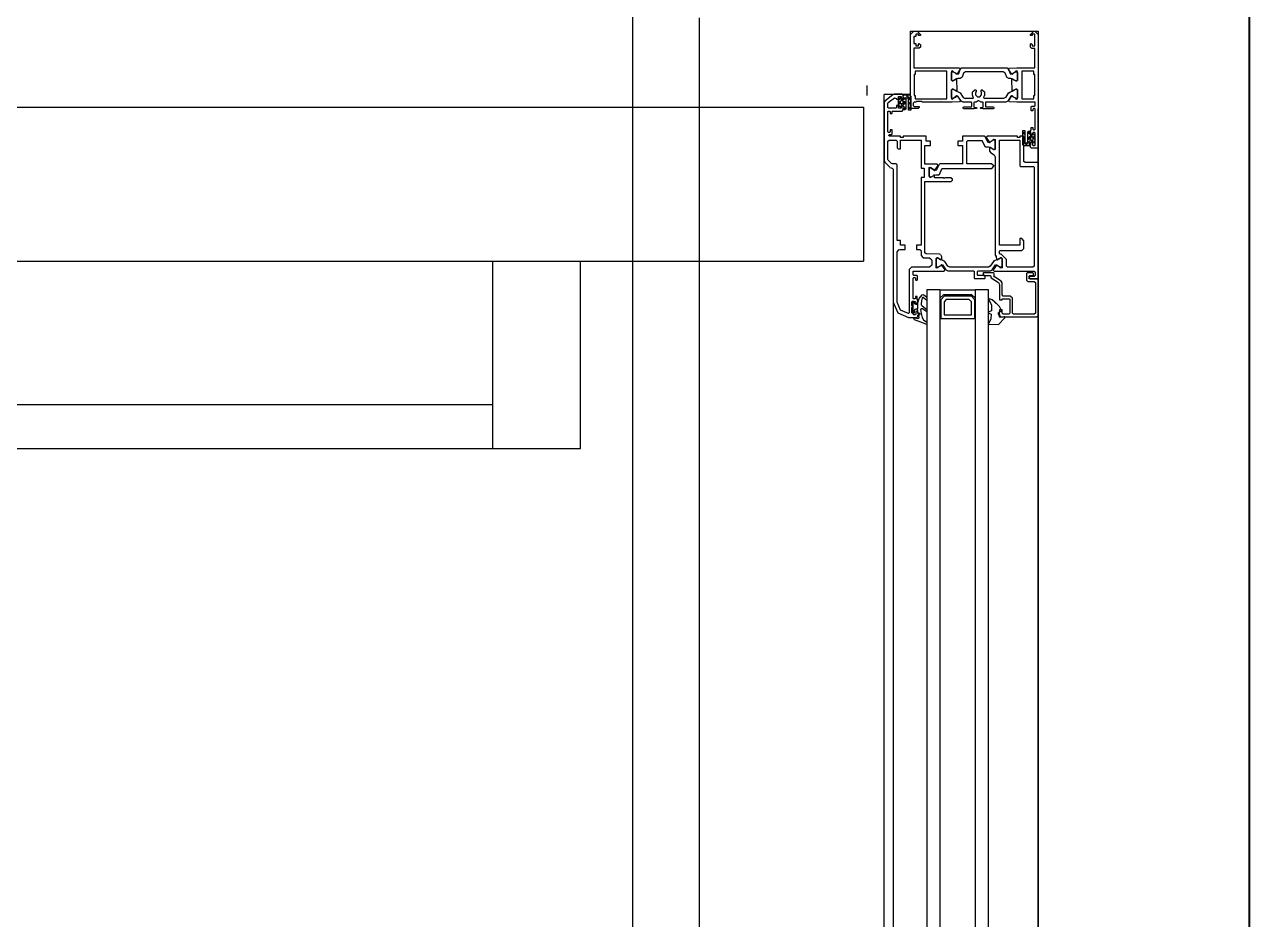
# Model space of a CAD drawing. Header units: metres. Extents: x 2.5 to 42.6, y 0.9 to 31.9.
# Drawn here: x 34.0881 to 34.3073, y 10.4338 to 10.5939 of the extents above; entities that cross this region are included whole.
import ezdxf

# ---------------------------------------------------------------- set-up
doc = ezdxf.new("R2010")
doc.units = ezdxf.units.M
doc.layers.add('PARETI_STRUTTURE', color=7, linetype='Continuous')

msp = doc.modelspace()

# ---------------------------------------------------------------- linework, layer by layer
at = {"layer": 'PARETI_STRUTTURE'}
for points in [[(34.19695, 9.01809), (34.19695, 9.76624), (34.19695, 9.96509), (34.19695, 10.59506), (34.19695, 11.07149), (34.19695, 11.54398), (34.19695, 13.57839)], [(34.30724, 9.96508), (34.30724, 10.59506), (34.30724, 10.79194)], [(34.30728, 10.79203), (34.30728, 9.81744)], [(34.20881, 10.59507), (34.20881, 9.96508), (34.30724, 9.96508)], [(34.2466, 10.5814), (34.2466, 10.5927)], [(34.2466, 10.5927), (34.26944, 10.5927)], [(34.24798, 10.57883), (34.24661, 10.57883), (34.24661, 10.59212), (34.24719, 10.5927), (34.24779, 10.5927)], [(34.24803, 10.59189), (34.24803, 10.59214), (34.2476, 10.59214), (34.2476, 10.59172), (34.2472, 10.59172), (34.2472, 10.59046), (34.2476, 10.59046), (34.2476, 10.59004), (34.24803, 10.59004), (34.24803, 10.59029)], [(34.24779, 10.5927), (34.24838, 10.5921)], [(34.24838, 10.59211), (34.24838, 10.59189)], [(34.26807, 10.59211), (34.26867, 10.59271)], [(34.26807, 10.59189), (34.26807, 10.59211)], [(34.26944, 10.59211), (34.26944, 10.57173), (34.2683, 10.57173)], [(34.26842, 10.59029), (34.26842, 10.59004), (34.26885, 10.59004), (34.26885, 10.59213), (34.26842, 10.59213), (34.26842, 10.59189)], [(34.26866, 10.5927), (34.26886, 10.5927)], [(34.26885, 10.5927), (34.26945, 10.5921)], [(34.26944, 10.5927), (34.26944, 9.96745)], [(34.24838, 10.59189), (34.24803, 10.59189)], [(34.24803, 10.59029), (34.2482, 10.59046)], [(34.24838, 10.58983), (34.24818, 10.58963)], [(34.2482, 10.59046), (34.24837, 10.5903)], [(34.24838, 10.5903), (34.24838, 10.58983)], [(34.26842, 10.59189), (34.26807, 10.59189)], [(34.26807, 10.59029), (34.26824, 10.59046)], [(34.26807, 10.58983), (34.26807, 10.5903)], [(34.26827, 10.58963), (34.26807, 10.58982)], [(34.26824, 10.59046), (34.26842, 10.5903)], [(34.24818, 10.58963), (34.24719, 10.58963), (34.24719, 10.58612), (34.25382, 10.58612)], [(34.26587, 10.58611), (34.26886, 10.58611), (34.26886, 10.58962), (34.26827, 10.58962)], [(34.25382, 10.58611), (34.25406, 10.58611)], [(34.25411, 10.58557), (34.25394, 10.58551)], [(34.25394, 10.58551), (34.25394, 10.58391), (34.25394, 10.58529)], [(34.25394, 10.58528), (34.25409, 10.58544)], [(34.25406, 10.58611), (34.25538, 10.58615)], [(34.2541, 10.58544), (34.25426, 10.5855), (34.25411, 10.58558)], [(34.25422, 10.58544), (34.25426, 10.58543)], [(34.25426, 10.58543), (34.25489, 10.58507)], [(34.25432, 10.58539), (34.25427, 10.58549)], [(34.25489, 10.585), (34.25482, 10.58502), (34.25485, 10.58511), (34.25433, 10.58538)], [(34.25552, 10.58591), (34.25498, 10.58503)], [(34.25525, 10.58509), (34.25558, 10.58602)], [(34.25537, 10.58615), (34.25553, 10.58591)], [(34.25559, 10.58602), (34.25577, 10.58614)], [(34.25577, 10.58615), (34.26392, 10.58615)], [(34.25649, 10.58544), (34.25611, 10.58517)], [(34.2632, 10.58544), (34.25649, 10.58544)], [(34.26357, 10.58518), (34.2632, 10.58544)], [(34.26392, 10.58615), (34.2641, 10.58602)], [(34.26411, 10.58602), (34.26444, 10.58509)], [(34.26416, 10.58586), (34.2643, 10.58611)], [(34.26473, 10.585), (34.26416, 10.58586)], [(34.2643, 10.5861), (34.26563, 10.58611)], [(34.26481, 10.58507), (34.26536, 10.58538), (34.26486, 10.58508), (34.26489, 10.58499), (34.26482, 10.58496)], [(34.26543, 10.58548), (34.26537, 10.58538)], [(34.26558, 10.58557), (34.26543, 10.58548), (34.2656, 10.58544)], [(34.26543, 10.58543), (34.26547, 10.58544)], [(34.26575, 10.58551), (34.26559, 10.58556)], [(34.26559, 10.58544), (34.26575, 10.58529)], [(34.26563, 10.58611), (34.26587, 10.58611)], [(34.26575, 10.58528), (34.26575, 10.58388), (34.26575, 10.5855)], [(34.2541, 10.58379), (34.25394, 10.58394)], [(34.25394, 10.5839), (34.25405, 10.58378)], [(34.25488, 10.58416), (34.25426, 10.5838), (34.25409, 10.58378), (34.25423, 10.58378), (34.2547, 10.58405), (34.25479, 10.58405), (34.25479, 10.58418), (34.25487, 10.58418), (34.25492, 10.58199), (34.25479, 10.58193), (34.25479, 10.58207), (34.2547, 10.58207), (34.25423, 10.58232), (34.25406, 10.58232), (34.25422, 10.58232), (34.25488, 10.58196)], [(34.25426, 10.5838), (34.25422, 10.58378)], [(34.25486, 10.58418), (34.25492, 10.58412)], [(34.25488, 10.58507), (34.25513, 10.585)], [(34.25498, 10.58503), (34.25488, 10.585)], [(34.25512, 10.58422), (34.25488, 10.58415)], [(34.25549, 10.58422), (34.25512, 10.58422)], [(34.25514, 10.58501), (34.25525, 10.58509)], [(34.25586, 10.58448), (34.25549, 10.58421)], [(34.25612, 10.58518), (34.25587, 10.58448)], [(34.26383, 10.58448), (34.26358, 10.58517)], [(34.2642, 10.58422), (34.26382, 10.58448)], [(34.26457, 10.58422), (34.2642, 10.58422)], [(34.26444, 10.58509), (34.26456, 10.585)], [(34.26456, 10.58501), (34.26481, 10.58508)], [(34.26481, 10.58416), (34.26457, 10.58423)], [(34.26482, 10.58497), (34.26472, 10.58499)], [(34.26481, 10.58196), (34.26543, 10.58232), (34.26563, 10.58234), (34.26546, 10.58234), (34.26499, 10.58207), (34.26491, 10.58207), (34.26491, 10.58193), (34.26482, 10.58193), (34.26477, 10.58413), (34.26491, 10.58418), (34.26491, 10.58404), (34.26499, 10.58404), (34.26546, 10.58378), (34.26566, 10.58378), (34.26548, 10.58379), (34.26481, 10.58415)], [(34.26477, 10.58412), (34.26482, 10.58418)], [(34.26547, 10.58379), (34.26543, 10.5838)], [(34.26575, 10.58394), (34.2656, 10.58379)], [(34.26565, 10.58379), (34.26575, 10.58388)], [(34.23889, 10.58118), (34.23889, 10.58295)], [(34.24188, 10.5814), (34.24661, 10.5814)], [(34.24188, 9.97875), (34.24188, 10.58139)], [(34.24348, 10.58131), (34.24203, 10.58019)], [(34.24372, 10.5814), (34.24348, 10.58131)], [(34.2451, 10.5814), (34.24373, 10.5814)], [(34.24409, 10.58063), (34.24409, 10.58055), (34.24447, 10.58055), (34.24447, 10.58099), (34.24495, 10.58099), (34.24495, 10.58076)], [(34.2453, 10.5812), (34.2451, 10.58139)], [(34.2453, 10.58067), (34.2453, 10.58115), (34.24542, 10.58128), (34.24646, 10.58128)], [(34.2453, 10.58116), (34.24541, 10.58128)], [(34.2453, 10.58076), (34.2453, 10.58119)], [(34.2453, 10.58097), (34.24577, 10.5805)], [(34.24583, 10.58128), (34.24666, 10.58044)], [(34.24591, 10.58093), (34.24626, 10.58128)], [(34.24647, 10.58128), (34.24666, 10.58108)], [(34.24667, 10.58108), (34.24667, 10.57855)], [(34.25406, 10.58233), (34.25393, 10.58222)], [(34.25394, 10.58221), (34.25406, 10.58232)], [(34.25394, 10.58079), (34.25394, 10.58221), (34.25394, 10.58061)], [(34.25395, 10.58079), (34.25406, 10.58068), (34.25414, 10.58068), (34.25427, 10.58069), (34.25465, 10.58091), (34.25495, 10.58115), (34.25554, 10.5803)], [(34.25422, 10.58233), (34.25426, 10.58232)], [(34.25432, 10.58075), (34.25482, 10.58105), (34.25479, 10.58115), (34.25486, 10.58118)], [(34.25486, 10.58117), (34.25495, 10.58114)], [(34.25492, 10.582), (34.25487, 10.58194)], [(34.25488, 10.58196), (34.25517, 10.58186)], [(34.2551, 10.58107), (34.25498, 10.58109)], [(34.25568, 10.58018), (34.2551, 10.58107)], [(34.25517, 10.58186), (34.2555, 10.58168)], [(34.2555, 10.58168), (34.25604, 10.58085)], [(34.25774, 10.58181), (34.25813, 10.5822)], [(34.25774, 10.58126), (34.25774, 10.5818)], [(34.2578, 10.58105), (34.25774, 10.58126)], [(34.2579, 10.58078), (34.2578, 10.58106)], [(34.25813, 10.5822), (34.25827, 10.5822)], [(34.25835, 10.58187), (34.25824, 10.58169)], [(34.25824, 10.58169), (34.25829, 10.58167)], [(34.25828, 10.5813), (34.25824, 10.58128)], [(34.25824, 10.58128), (34.25859, 10.58094)], [(34.25827, 10.5822), (34.25836, 10.58212)], [(34.25828, 10.58167), (34.25828, 10.5813)], [(34.25835, 10.58212), (34.25835, 10.58187)], [(34.2586, 10.58093), (34.25861, 10.58097)], [(34.25861, 10.58097), (34.25899, 10.58097)], [(34.25899, 10.58097), (34.259, 10.58093)], [(34.259, 10.58093), (34.25935, 10.58128)], [(34.25935, 10.58169), (34.25924, 10.58187)], [(34.25925, 10.58212), (34.25933, 10.58221)], [(34.25925, 10.58187), (34.25925, 10.58212)], [(34.25935, 10.58128), (34.25931, 10.5813)], [(34.25932, 10.58167), (34.25936, 10.58169)], [(34.25932, 10.5813), (34.25932, 10.58167)], [(34.25933, 10.5822), (34.25946, 10.5822)], [(34.25947, 10.5822), (34.25986, 10.58181)], [(34.25976, 10.58099), (34.25971, 10.58075)], [(34.2598, 10.58105), (34.25976, 10.581)], [(34.25986, 10.58126), (34.25981, 10.58105)], [(34.25986, 10.58181), (34.25986, 10.58127)], [(34.26365, 10.58085), (34.26419, 10.58169)], [(34.26459, 10.58107), (34.26401, 10.58018)], [(34.26483, 10.58116), (34.2649, 10.58113), (34.26487, 10.58103), (34.26537, 10.58074), (34.26505, 10.58091), (34.26472, 10.5811), (34.26416, 10.58027)], [(34.26419, 10.58168), (34.26452, 10.58186)], [(34.26452, 10.58186), (34.26481, 10.58195)], [(34.26472, 10.5811), (34.2646, 10.58107)], [(34.26473, 10.58113), (34.26483, 10.58116)], [(34.26483, 10.58194), (34.26477, 10.58199)], [(34.26543, 10.58232), (34.26547, 10.58233)], [(34.26575, 10.58221), (34.26563, 10.58234)], [(34.26563, 10.58233), (34.26576, 10.58222)], [(34.26575, 10.58061), (34.26575, 10.58221), (34.26575, 10.58079)], [(33.93827, 10.57907), (34.23822, 10.57907)], [(34.23822, 10.57907), (34.23822, 10.55152)], [(34.24204, 10.58018), (34.24188, 10.57988)], [(34.24188, 10.57987), (34.24188, 10.56954)], [(34.24259, 10.57982), (34.24263, 10.57991)], [(34.24259, 10.57901), (34.24259, 10.57982)], [(34.24269, 10.57891), (34.24259, 10.57901)], [(34.24263, 10.5799), (34.24377, 10.58079)], [(34.24399, 10.57891), (34.2427, 10.57891)], [(34.24377, 10.58079), (34.24409, 10.58064)], [(34.24409, 10.57901), (34.24399, 10.57891)], [(34.24495, 10.57916), (34.24495, 10.57891), (34.24448, 10.57891), (34.24448, 10.57937), (34.24409, 10.57937), (34.24409, 10.57902)], [(34.24475, 10.57913), (34.2445, 10.57953), (34.24478, 10.57979), (34.24441, 10.5802)], [(34.24445, 10.58031), (34.2449, 10.58075), (34.2449, 10.58055), (34.24517, 10.58055)], [(34.24449, 10.58038), (34.24476, 10.58079)], [(34.24449, 10.57953), (34.24449, 10.58038)], [(34.24471, 10.58072), (34.24521, 10.58022), (34.2458, 10.58082)], [(34.24475, 10.58079), (34.24489, 10.58075)], [(34.24476, 10.57913), (34.2449, 10.57917), (34.2449, 10.57936), (34.24518, 10.57936), (34.24554, 10.57972), (34.24577, 10.57996)], [(34.2449, 10.58023), (34.24477, 10.58011)], [(34.24478, 10.58011), (34.24478, 10.5798)], [(34.24478, 10.5798), (34.2449, 10.57967)], [(34.24518, 10.58023), (34.2449, 10.58023)], [(34.24526, 10.57972), (34.24518, 10.57968), (34.24491, 10.57968), (34.24578, 10.57883)], [(34.24495, 10.58076), (34.24512, 10.58059)], [(34.24513, 10.57933), (34.24495, 10.57916)], [(34.24512, 10.58059), (34.24529, 10.58075)], [(34.2453, 10.57916), (34.24513, 10.57932)], [(34.2453, 10.58011), (34.24517, 10.58024)], [(34.2453, 10.57925), (34.24517, 10.57937)], [(34.24518, 10.58055), (34.2453, 10.58066)], [(34.24526, 10.57972), (34.24529, 10.57976)], [(34.24529, 10.57976), (34.2453, 10.5798)], [(34.2453, 10.5798), (34.2453, 10.57995), (34.2453, 10.58012), (34.24539, 10.58004)], [(34.2453, 10.57876), (34.2453, 10.57924)], [(34.2453, 10.5786), (34.2453, 10.57915)], [(34.24533, 10.57868), (34.24577, 10.57912)], [(34.24553, 10.58011), (34.24538, 10.57996)], [(34.24538, 10.57996), (34.24542, 10.57985)], [(34.24542, 10.57985), (34.24553, 10.57981)], [(34.24553, 10.5798), (34.24569, 10.57995)], [(34.24569, 10.57996), (34.24554, 10.58011)], [(34.24561, 10.57982), (34.24571, 10.57972), (34.24577, 10.57967)], [(34.24577, 10.57876), (34.24566, 10.57865)], [(34.24577, 10.58071), (34.24577, 10.57974), (34.24577, 10.57876)], [(34.24627, 10.58071), (34.24577, 10.58071)], [(34.24627, 10.58046), (34.24666, 10.58085)], [(34.24627, 10.57855), (34.24627, 10.58071)], [(34.24627, 10.57962), (34.24666, 10.58001)], [(34.24627, 10.58), (34.24666, 10.57961)], [(34.24627, 10.57879), (34.24666, 10.57918)], [(34.24627, 10.57916), (34.24666, 10.57877)], [(34.24729, 10.58001), (34.2471, 10.57982)], [(34.2471, 10.57982), (34.2471, 10.5794)], [(34.2471, 10.5794), (34.24729, 10.57921)], [(34.25382, 10.58001), (34.25221, 10.58001), (34.25211, 10.5801), (34.25202, 10.58001), (34.25039, 10.58001), (34.24878, 10.58001), (34.24867, 10.58012), (34.24768, 10.58012), (34.24759, 10.58001), (34.24729, 10.58001)], [(34.24729, 10.5792), (34.24818, 10.5792), (34.24818, 10.57902)], [(34.24818, 10.57902), (34.24798, 10.57883)], [(34.25406, 10.58001), (34.25382, 10.58001)], [(34.25394, 10.58061), (34.25411, 10.58055)], [(34.25541, 10.58005), (34.25406, 10.58001)], [(34.25411, 10.58055), (34.25426, 10.58065)], [(34.25426, 10.58069), (34.25422, 10.58067)], [(34.25426, 10.58064), (34.25432, 10.58074)], [(34.25554, 10.5803), (34.2554, 10.58005)], [(34.25601, 10.58001), (34.25568, 10.58019)], [(34.2575, 10.58001), (34.25602, 10.58001)], [(34.25604, 10.58085), (34.25638, 10.58067)], [(34.25605, 10.57906), (34.25614, 10.57915)], [(34.25605, 10.57889), (34.25605, 10.57907)], [(34.25613, 10.57881), (34.25605, 10.57889)], [(34.25613, 10.57914), (34.25751, 10.57914)], [(34.25795, 10.57881), (34.25613, 10.57881)], [(34.25637, 10.58068), (34.25782, 10.58068)], [(34.25758, 10.57993), (34.2575, 10.58001)], [(34.2575, 10.57914), (34.25759, 10.57923)], [(34.25758, 10.57922), (34.25758, 10.57993)], [(34.25782, 10.58068), (34.2579, 10.58076)], [(34.2579, 10.58076), (34.2579, 10.58078)], [(34.258, 10.57883), (34.25795, 10.57881)], [(34.25805, 10.58001), (34.25797, 10.57992)], [(34.25798, 10.57993), (34.25798, 10.57912)], [(34.25798, 10.57912), (34.25806, 10.57904)], [(34.25805, 10.57885), (34.258, 10.57883)], [(34.25875, 10.5802), (34.25837, 10.58001), (34.25805, 10.58001)], [(34.25805, 10.57905), (34.25839, 10.57905)], [(34.25839, 10.57885), (34.25805, 10.57885)], [(34.25837, 10.58001), (34.25833, 10.58)], [(34.25847, 10.57892), (34.25838, 10.57884)], [(34.25839, 10.57905), (34.25847, 10.57896)], [(34.25847, 10.57897), (34.25847, 10.57892)], [(34.25885, 10.5802), (34.25874, 10.5802)], [(34.25955, 10.58001), (34.25927, 10.58001), (34.25885, 10.5802)], [(34.25913, 10.57897), (34.25922, 10.57905)], [(34.25913, 10.57893), (34.25913, 10.57897)], [(34.25921, 10.57885), (34.25913, 10.57893)], [(34.25921, 10.57905), (34.25955, 10.57905)], [(34.25955, 10.57885), (34.25921, 10.57885)], [(34.25927, 10.58001), (34.25922, 10.58002)], [(34.25963, 10.57993), (34.25954, 10.58001)], [(34.2596, 10.57883), (34.25954, 10.57884)], [(34.25955, 10.57905), (34.25963, 10.57913)], [(34.25965, 10.57881), (34.25959, 10.57882)], [(34.25963, 10.57912), (34.25963, 10.57993)], [(34.26147, 10.57881), (34.25965, 10.57881)], [(34.2597, 10.58075), (34.25979, 10.58068)], [(34.25978, 10.58068), (34.26332, 10.58068)], [(34.2601, 10.58001), (34.26001, 10.57992)], [(34.26002, 10.57993), (34.26002, 10.57922)], [(34.26002, 10.57922), (34.2601, 10.57914)], [(34.26368, 10.58001), (34.2601, 10.58001)], [(34.2601, 10.57914), (34.26147, 10.57914)], [(34.26154, 10.57889), (34.26146, 10.5788)], [(34.26147, 10.57914), (34.26155, 10.57906)], [(34.26154, 10.57906), (34.26154, 10.57888)], [(34.26332, 10.58068), (34.26365, 10.58086)], [(34.26401, 10.58018), (34.26368, 10.58)], [(34.26429, 10.58003), (34.26415, 10.58028)], [(34.26563, 10.58001), (34.26429, 10.58003)], [(34.26537, 10.58074), (34.26543, 10.58064)], [(34.26547, 10.58068), (34.26543, 10.58069)], [(34.26563, 10.58068), (34.26543, 10.58063), (34.26558, 10.58055)], [(34.26558, 10.58055), (34.26575, 10.5806)], [(34.26575, 10.58079), (34.26563, 10.58068)], [(34.26587, 10.58001), (34.26563, 10.58001)], [(34.26893, 10.57936), (34.26893, 10.58001), (34.2674, 10.58001), (34.26587, 10.58001)], [(34.2682, 10.57916), (34.2683, 10.57925)], [(34.2682, 10.57844), (34.2682, 10.57916)], [(34.2683, 10.57926), (34.26882, 10.57926)], [(34.26863, 10.57886), (34.26854, 10.57877)], [(34.26854, 10.57876), (34.26854, 10.57845)], [(34.26883, 10.57886), (34.26864, 10.57886)], [(34.26883, 10.57926), (34.26893, 10.57935)], [(34.26893, 10.57876), (34.26883, 10.57886)], [(34.26893, 10.57514), (34.26893, 10.57877)], [(34.26944, 9.98132), (34.26944, 10.57882)], [(34.24259, 10.5783), (34.24269, 10.5784)], [(34.24259, 10.57468), (34.24259, 10.57831)], [(34.24269, 10.5784), (34.24289, 10.5784)], [(34.24289, 10.5784), (34.24299, 10.5783)], [(34.24299, 10.5783), (34.24299, 10.57798)], [(34.24299, 10.57798), (34.24332, 10.57798)], [(34.24332, 10.5783), (34.24342, 10.5784)], [(34.24332, 10.57798), (34.24332, 10.5783)], [(34.24342, 10.5784), (34.2451, 10.5784)], [(34.2451, 10.5784), (34.2453, 10.5786)], [(34.24541, 10.57864), (34.2453, 10.57875)], [(34.24565, 10.57864), (34.24542, 10.57864)], [(34.24667, 10.57855), (34.24628, 10.57855)], [(34.26854, 10.57844), (34.2682, 10.57844)], [(34.24269, 10.57458), (34.24259, 10.57468)], [(34.24289, 10.57458), (34.24269, 10.57458)], [(34.24299, 10.57468), (34.24289, 10.57458)], [(34.24299, 10.57501), (34.24299, 10.57469)], [(34.24332, 10.57501), (34.24299, 10.57501)], [(34.24332, 10.57429), (34.24332, 10.57501)], [(34.26671, 10.5749), (34.2671, 10.5749)], [(34.26671, 10.57236), (34.26671, 10.57489)], [(34.2671, 10.57428), (34.26671, 10.57467)], [(34.2671, 10.57465), (34.26671, 10.57426)], [(34.2671, 10.5749), (34.2671, 10.57273)], [(34.26811, 10.57372), (34.2682, 10.57376), (34.26846, 10.57376), (34.2676, 10.5746)], [(34.26761, 10.57468), (34.26772, 10.57481)], [(34.26805, 10.57476), (34.26761, 10.57432)], [(34.26761, 10.57273), (34.26761, 10.5737), (34.26761, 10.57468)], [(34.26772, 10.5748), (34.26796, 10.5748)], [(34.26796, 10.5748), (34.26807, 10.57467)], [(34.26808, 10.57468), (34.26808, 10.5742)], [(34.2681, 10.57485), (34.26821, 10.57503)], [(34.2681, 10.57435), (34.2681, 10.57485)], [(34.26821, 10.57502), (34.26821, 10.57547)], [(34.26821, 10.57547), (34.26853, 10.57547)], [(34.26855, 10.57457), (34.26846, 10.57447)], [(34.26846, 10.57447), (34.26846, 10.57435)], [(34.26852, 10.57547), (34.26852, 10.57514)], [(34.26852, 10.57514), (34.26862, 10.57505)], [(34.26883, 10.57457), (34.26855, 10.57457)], [(34.26862, 10.57504), (34.26883, 10.57504)], [(34.26883, 10.57504), (34.26893, 10.57514)], [(34.26893, 10.57447), (34.26883, 10.57457)], [(34.26893, 10.57231), (34.26893, 10.57447)], [(34.24259, 10.57301), (34.24279, 10.5732)], [(34.24259, 10.56975), (34.24259, 10.57301)], [(34.24274, 10.57409), (34.24284, 10.57419)], [(34.24274, 10.57401), (34.24274, 10.5741)], [(34.24284, 10.57391), (34.24274, 10.57401)], [(34.24279, 10.5732), (34.24404, 10.5732)], [(34.24983, 10.56891), (34.24921, 10.56891), (34.24921, 10.57222), (34.25019, 10.57222), (34.25019, 10.57301), (34.2494, 10.57301), (34.2494, 10.57391), (34.24531, 10.57391), (34.24531, 10.57368), (34.24483, 10.57368), (34.24483, 10.57391), (34.24283, 10.57391)], [(34.24284, 10.57419), (34.24323, 10.57419)], [(34.24322, 10.57419), (34.24332, 10.57429)], [(34.24404, 10.5732), (34.24423, 10.57301)], [(34.24424, 10.57301), (34.24424, 10.57183)], [(34.24443, 10.57163), (34.24483, 10.57163), (34.24483, 10.5732), (34.2485, 10.5732), (34.2485, 10.5682), (34.24904, 10.5682), (34.24904, 10.5665), (34.2485, 10.5665), (34.2485, 10.55442), (34.24771, 10.55442), (34.24771, 10.55363), (34.24829, 10.55363)], [(34.25988, 10.57393), (34.2559, 10.57393), (34.2559, 10.57301), (34.25511, 10.57301), (34.25511, 10.57222), (34.2559, 10.57222), (34.2559, 10.56892), (34.2559, 10.56893), (34.25184, 10.56893)], [(34.25669, 10.57295), (34.25688, 10.57314)], [(34.26117, 10.56893), (34.25669, 10.56893), (34.25669, 10.57294)], [(34.25688, 10.57315), (34.25937, 10.57315)], [(34.25937, 10.57315), (34.25948, 10.57308)], [(34.25947, 10.57307), (34.25992, 10.57207)], [(34.25999, 10.57386), (34.25987, 10.57393)], [(34.26043, 10.57286), (34.25999, 10.57386)], [(34.26017, 10.57366), (34.26074, 10.5728)], [(34.26031, 10.5739), (34.26018, 10.57365)], [(34.26165, 10.5739), (34.26031, 10.5739)], [(34.26054, 10.57279), (34.26043, 10.57286)], [(34.26059, 10.57279), (34.26054, 10.57279)], [(34.26082, 10.57285), (34.26059, 10.57278)], [(34.26074, 10.57279), (34.26084, 10.57277)], [(34.26083, 10.57276), (34.2609, 10.57279), (34.26087, 10.57289), (34.26139, 10.57318), (34.26106, 10.57298), (34.26082, 10.57286)], [(34.26138, 10.57317), (34.26144, 10.57327)], [(34.26161, 10.57322), (34.26144, 10.57328), (34.26159, 10.57336)], [(34.26149, 10.57322), (34.26144, 10.57321)], [(34.26159, 10.57336), (34.26176, 10.57331)], [(34.26176, 10.57307), (34.26161, 10.57322)], [(34.26188, 10.5739), (34.26165, 10.5739)], [(34.26176, 10.5733), (34.26176, 10.57162)], [(34.26176, 10.57173), (34.26176, 10.57306)], [(34.26683, 10.5739), (34.26621, 10.5739), (34.26621, 10.57367), (34.26574, 10.57367), (34.26574, 10.5739), (34.26278, 10.5739), (34.26188, 10.5739)], [(34.26653, 10.55559), (34.26621, 10.55559), (34.26621, 10.55441), (34.26256, 10.55441), (34.26256, 10.57319), (34.26621, 10.57319), (34.26621, 10.57089), (34.26621, 10.56857)], [(34.2671, 10.57344), (34.26671, 10.57383)], [(34.2671, 10.57381), (34.26671, 10.57343)], [(34.26755, 10.57216), (34.26671, 10.573)], [(34.2671, 10.57298), (34.26671, 10.57259)], [(34.26691, 10.57216), (34.26671, 10.57236)], [(34.26692, 10.5738), (34.26683, 10.5739)], [(34.26808, 10.57277), (34.26808, 10.57229), (34.26795, 10.57216), (34.26691, 10.57216)], [(34.26692, 10.56937), (34.26692, 10.57158), (34.26692, 10.5738)], [(34.2671, 10.57273), (34.2676, 10.57273)], [(34.26747, 10.57251), (34.26712, 10.57216)], [(34.26866, 10.57272), (34.26816, 10.57322), (34.26758, 10.57262)], [(34.26862, 10.57431), (34.26848, 10.57427), (34.26848, 10.57408), (34.2682, 10.57408), (34.26784, 10.57371), (34.2676, 10.57348)], [(34.26776, 10.57362), (34.26766, 10.57371), (34.26761, 10.57377)], [(34.26808, 10.57247), (34.26761, 10.57294)], [(34.26768, 10.57348), (34.26784, 10.57333)], [(34.26784, 10.57364), (34.26769, 10.57349)], [(34.26795, 10.57359), (34.26784, 10.57364)], [(34.26784, 10.57332), (34.268, 10.57348)], [(34.2679, 10.57252), (34.2681, 10.57252), (34.2681, 10.57275)], [(34.2679, 10.57213), (34.2679, 10.57252)], [(34.268, 10.57348), (34.26796, 10.57359)], [(34.26808, 10.57228), (34.26797, 10.57216)], [(34.26808, 10.57364), (34.26808, 10.57349), (34.26808, 10.57332), (34.26798, 10.5734)], [(34.26809, 10.57369), (34.26807, 10.57364)], [(34.2682, 10.57289), (34.26807, 10.57277)], [(34.26808, 10.57419), (34.2682, 10.57407)], [(34.26808, 10.57332), (34.2682, 10.5732)], [(34.26811, 10.57372), (34.26809, 10.57368)], [(34.2681, 10.57275), (34.26828, 10.57291)], [(34.26827, 10.57418), (34.26811, 10.57434)], [(34.2682, 10.57321), (34.26847, 10.57321)], [(34.26892, 10.57313), (34.26848, 10.57268), (34.26848, 10.57289), (34.2682, 10.57289)], [(34.26828, 10.57418), (34.26827, 10.57418)], [(34.26828, 10.57292), (34.26846, 10.57275)], [(34.26846, 10.57435), (34.26829, 10.57418)], [(34.26846, 10.57275), (34.26846, 10.57231)], [(34.26846, 10.57231), (34.26855, 10.57221)], [(34.2686, 10.57364), (34.26847, 10.57376)], [(34.26848, 10.57321), (34.26861, 10.57333)], [(34.26862, 10.57265), (34.26848, 10.57269)], [(34.26855, 10.57221), (34.26883, 10.57221)], [(34.26862, 10.57431), (34.26887, 10.57391), (34.26859, 10.57365), (34.26897, 10.57324)], [(34.2686, 10.57332), (34.2686, 10.57364)], [(34.26888, 10.57306), (34.26862, 10.57266)], [(34.26883, 10.57221), (34.26893, 10.57231)], [(34.26888, 10.57391), (34.26888, 10.57306)], [(34.24424, 10.57183), (34.24443, 10.57163)], [(34.25992, 10.57207), (34.26003, 10.572)], [(34.26003, 10.572), (34.26058, 10.572)], [(34.26059, 10.572), (34.26082, 10.57193)], [(34.26086, 10.57189), (34.26078, 10.5718)], [(34.26078, 10.57181), (34.26078, 10.57125)], [(34.26078, 10.57125), (34.26097, 10.57091)], [(34.26082, 10.57194), (34.26106, 10.5718), (34.26143, 10.57159), (34.26161, 10.57156)], [(34.2609, 10.57188), (34.26086, 10.57189)], [(34.26165, 10.57149), (34.26156, 10.57149), (34.2609, 10.57188)], [(34.26097, 10.57091), (34.26109, 10.57084), (34.26158, 10.57054)], [(34.26144, 10.57159), (34.26149, 10.57157)], [(34.26156, 10.57149), (34.2615, 10.57151)], [(34.26158, 10.57054), (34.26177, 10.57021)], [(34.26161, 10.57157), (34.26176, 10.57172)], [(34.26176, 10.57161), (34.26165, 10.57149)], [(34.26176, 10.5702), (34.26176, 10.5539), (34.26176, 10.55261)], [(34.2681, 10.57193), (34.2681, 10.57213), (34.26791, 10.57213)], [(34.2683, 10.57174), (34.2681, 10.57193)], [(34.24188, 10.56953), (34.242, 10.56926)], [(34.242, 10.56926), (34.24293, 10.56833)], [(34.24265, 10.56961), (34.24259, 10.56975)], [(34.24325, 10.56901), (34.24265, 10.56961)], [(34.24294, 10.56832), (34.24321, 10.56821)], [(34.24321, 10.5682), (34.24332, 10.5682)], [(34.24339, 10.56895), (34.24325, 10.56901)], [(34.24333, 10.5682), (34.24352, 10.56801)], [(34.24404, 10.56895), (34.24339, 10.56895)], [(34.24353, 10.56801), (34.24353, 10.55612), (34.24353, 10.54423)], [(34.24424, 10.56875), (34.24404, 10.56895)], [(34.24463, 10.55364), (34.24566, 10.55364), (34.24566, 10.55443), (34.24484, 10.55443), (34.24484, 10.55521), (34.24424, 10.55521), (34.24424, 10.56875)], [(34.25007, 10.56891), (34.24983, 10.56891)], [(34.24995, 10.56831), (34.25012, 10.56837)], [(34.24995, 10.56806), (34.24995, 10.56673), (34.24995, 10.56831)], [(34.25011, 10.56822), (34.24996, 10.56807)], [(34.2514, 10.56891), (34.25007, 10.56891)], [(34.25033, 10.56818), (34.25089, 10.56785), (34.25028, 10.56821), (34.25011, 10.56823)], [(34.25012, 10.56837), (34.25027, 10.56829)], [(34.25028, 10.56821), (34.25023, 10.56822)], [(34.25027, 10.56829), (34.25033, 10.56819)], [(34.25085, 10.56789), (34.25082, 10.5678), (34.25089, 10.56777)], [(34.25088, 10.56777), (34.25098, 10.5678)], [(34.25113, 10.56779), (34.2509, 10.56786)], [(34.25098, 10.5678), (34.25155, 10.56866)], [(34.25129, 10.56786), (34.25118, 10.56779)], [(34.25173, 10.56886), (34.25129, 10.56786)], [(34.25155, 10.56867), (34.25141, 10.56892)], [(34.25184, 10.56893), (34.25173, 10.56886)], [(34.2518, 10.56707), (34.25224, 10.56807)], [(34.25224, 10.56807), (34.25236, 10.56814)], [(34.25235, 10.56814), (34.25669, 10.56814), (34.26117, 10.56814)], [(34.26117, 10.56814), (34.26156, 10.56853)], [(34.26157, 10.56854), (34.26118, 10.56892)], [(34.26621, 10.56857), (34.26631, 10.56847)], [(34.26631, 10.56847), (34.26863, 10.56847)], [(34.26712, 10.56918), (34.26693, 10.56937)], [(34.26934, 10.56918), (34.26712, 10.56918)], [(34.26863, 10.56847), (34.26873, 10.56837)], [(34.26873, 10.56837), (34.26873, 10.55065)], [(34.26944, 10.56908), (34.26934, 10.56918)], [(34.26944, 10.5485), (34.26944, 10.56908)], [(34.2492, 10.55304), (34.2492, 10.56579), (34.25391, 10.56579)], [(34.24995, 10.56672), (34.2501, 10.56657)], [(34.25007, 10.56657), (34.24995, 10.56669)], [(34.25391, 10.56643), (34.25274, 10.56643), (34.25264, 10.56633), (34.25255, 10.56643), (34.25094, 10.56643), (34.25094, 10.5669), (34.2508, 10.56697), (34.2508, 10.56683), (34.25071, 10.56683), (34.25024, 10.56656), (34.25008, 10.56656), (34.25023, 10.56656), (34.25089, 10.56694)], [(34.25022, 10.56657), (34.25028, 10.56658)], [(34.25094, 10.5669), (34.25088, 10.56696)], [(34.2509, 10.56694), (34.25113, 10.56701)], [(34.25113, 10.567), (34.25169, 10.567)], [(34.25118, 10.56779), (34.25114, 10.56779)], [(34.25169, 10.567), (34.2518, 10.56707)], [(34.25411, 10.56623), (34.25391, 10.56642)], [(34.25391, 10.5658), (34.2541, 10.56599)], [(34.25411, 10.56599), (34.25411, 10.56623)], [(34.26692, 10.5552), (34.26654, 10.55559)], [(34.26692, 10.55382), (34.26692, 10.5552)], [(34.24424, 10.55324), (34.24462, 10.55363)], [(34.24424, 10.54423), (34.24424, 10.54873), (34.24424, 10.55325)], [(34.2483, 10.55364), (34.24849, 10.55344)], [(34.2485, 10.55344), (34.2485, 10.55252)], [(34.2485, 10.55253), (34.24888, 10.55214)], [(34.2494, 10.55285), (34.24921, 10.55304)], [(34.252, 10.55273), (34.25183, 10.55282), (34.2494, 10.55284)], [(34.25199, 10.55272), (34.25219, 10.55239), (34.25215, 10.55178), (34.25191, 10.5519), (34.25152, 10.55213), (34.25147, 10.55214), (34.25133, 10.55214), (34.25141, 10.55214), (34.25206, 10.55177)], [(34.25183, 10.55283), (34.25178, 10.55284)], [(34.26176, 10.55261), (34.26186, 10.55251)], [(34.26186, 10.55251), (34.26193, 10.55251)], [(34.26193, 10.55251), (34.26203, 10.55241)], [(34.26255, 10.55333), (34.26265, 10.55343)], [(34.26255, 10.55292), (34.26255, 10.55332)], [(34.26265, 10.55282), (34.26255, 10.55292)], [(34.26265, 10.55343), (34.26653, 10.55343)], [(34.26282, 10.55282), (34.26265, 10.55282)], [(34.2638, 10.55184), (34.26282, 10.55282)], [(34.26653, 10.55343), (34.26692, 10.55382)], [(33.9304, 10.51804), (34.18754, 10.51804), (34.18754, 10.55151)], [(34.23822, 10.55151), (33.93828, 10.55151)], [(34.1718, 10.55151), (34.1718, 10.51804)], [(34.2468, 10.55045), (34.24641, 10.55006)], [(34.25002, 10.55045), (34.2468, 10.55045)], [(34.24889, 10.55214), (34.25003, 10.55214)], [(34.25002, 10.55214), (34.25041, 10.55175)], [(34.25042, 10.55084), (34.25003, 10.55045)], [(34.25042, 10.55174), (34.25042, 10.55084)], [(34.25132, 10.55215), (34.2512, 10.55203)], [(34.2512, 10.55203), (34.25133, 10.55214)], [(34.2512, 10.55034), (34.2512, 10.55203), (34.2512, 10.55065), (34.2512, 10.5506)], [(34.2512, 10.55061), (34.25133, 10.5505)], [(34.25137, 10.55028), (34.25121, 10.55033)], [(34.25132, 10.55049), (34.25136, 10.55049), (34.25149, 10.55049), (34.25192, 10.55073), (34.25224, 10.55091)], [(34.25153, 10.55036), (34.25137, 10.55028)], [(34.25141, 10.55215), (34.25146, 10.55213)], [(34.25153, 10.55213), (34.25148, 10.55215)], [(34.25148, 10.55049), (34.25153, 10.55051)], [(34.25159, 10.55047), (34.25153, 10.55037)], [(34.25214, 10.55088), (34.25207, 10.55085), (34.25209, 10.55075), (34.25158, 10.55046)], [(34.25207, 10.55176), (34.25211, 10.55175)], [(34.25211, 10.55175), (34.25219, 10.55183)], [(34.25223, 10.55085), (34.25213, 10.55087)], [(34.25244, 10.55167), (34.25214, 10.55177)], [(34.2528, 10.54998), (34.25223, 10.55084)], [(34.25224, 10.55091), (34.25236, 10.55088)], [(34.25237, 10.55088), (34.25296, 10.54998)], [(34.25276, 10.5515), (34.25243, 10.55168)], [(34.25332, 10.55065), (34.25276, 10.5515)], [(34.25365, 10.55047), (34.25331, 10.55065)], [(34.26057, 10.55047), (34.25364, 10.55047)], [(34.2609, 10.55065), (34.26057, 10.55047)], [(34.26146, 10.5515), (34.2609, 10.55065)], [(34.26126, 10.54998), (34.26186, 10.55089)], [(34.26199, 10.55085), (34.26142, 10.54998)], [(34.26178, 10.55167), (34.26145, 10.55149)], [(34.26207, 10.55178), (34.26178, 10.55168)], [(34.26185, 10.55088), (34.26198, 10.55091)], [(34.26198, 10.55091), (34.2623, 10.55073), (34.26269, 10.5505), (34.26286, 10.5505), (34.2629, 10.5505)], [(34.26208, 10.55088), (34.26199, 10.55085)], [(34.26215, 10.55176), (34.26275, 10.55212), (34.2629, 10.55214), (34.26276, 10.55214), (34.26273, 10.55214), (34.2623, 10.55192), (34.26207, 10.55178), (34.26203, 10.55242)], [(34.26203, 10.55183), (34.26211, 10.55175)], [(34.26263, 10.55047), (34.26212, 10.55076), (34.26215, 10.55085), (34.26208, 10.55088)], [(34.26211, 10.55175), (34.26215, 10.55176)], [(34.26269, 10.55036), (34.26264, 10.55046)], [(34.26274, 10.55215), (34.26269, 10.55213)], [(34.26269, 10.5505), (34.26274, 10.55049)], [(34.26285, 10.55028), (34.26269, 10.55036)], [(34.26275, 10.55213), (34.26281, 10.55214)], [(34.26302, 10.55034), (34.26285, 10.55028)], [(34.26302, 10.55203), (34.26289, 10.55214)], [(34.2629, 10.55215), (34.26301, 10.55203)], [(34.2629, 10.55049), (34.26302, 10.5506)], [(34.26302, 10.55061), (34.26302, 10.55065), (34.26302, 10.55203), (34.26302, 10.55035)], [(34.2638, 10.55064), (34.2638, 10.55184)], [(34.264, 10.55045), (34.26381, 10.55064)], [(34.26854, 10.55045), (34.26399, 10.55045)], [(34.26873, 10.55064), (34.26854, 10.55045)], [(34.24641, 10.55005), (34.24641, 10.54227)], [(34.24712, 10.54909), (34.24712, 10.54974), (34.25109, 10.54974)], [(34.24721, 10.54899), (34.24712, 10.54909)], [(34.24712, 10.5485), (34.24721, 10.54859)], [(34.24712, 10.54487), (34.24712, 10.5485)], [(34.24721, 10.5486), (34.24741, 10.5486)], [(34.24775, 10.54899), (34.24722, 10.54899)], [(34.24741, 10.5486), (34.24751, 10.5485)], [(34.24751, 10.5485), (34.24751, 10.54818)], [(34.24751, 10.54817), (34.24784, 10.54817)], [(34.24785, 10.54889), (34.24775, 10.54899)], [(34.24785, 10.54817), (34.24785, 10.5489)], [(34.25109, 10.54974), (34.25132, 10.54974)], [(34.25132, 10.54974), (34.25265, 10.54974)], [(34.25266, 10.54974), (34.25279, 10.54999)], [(34.25296, 10.54998), (34.25329, 10.5498)], [(34.25329, 10.5498), (34.25461, 10.5498), (34.25711, 10.5498), (34.25794, 10.5498)], [(34.25329, 10.5498), (34.25329, 10.5498)], [(34.25794, 10.5498), (34.25803, 10.54972)], [(34.25802, 10.54973), (34.25802, 10.54855)], [(34.25802, 10.54854), (34.2581, 10.54846)], [(34.2581, 10.54846), (34.25991, 10.54846)], [(34.25861, 10.54969), (34.25874, 10.5498)], [(34.25861, 10.54904), (34.25861, 10.54969)], [(34.25869, 10.54896), (34.25861, 10.54904)], [(34.25991, 10.54896), (34.25869, 10.54896)], [(34.25873, 10.5498), (34.26094, 10.5498)], [(34.25972, 10.54947), (34.25959, 10.54934)], [(34.2596, 10.54935), (34.2596, 10.54911)], [(34.2596, 10.54911), (34.25972, 10.54899)], [(34.26145, 10.54947), (34.25971, 10.54947)], [(34.25972, 10.54899), (34.26086, 10.54899)], [(34.25999, 10.54888), (34.25991, 10.54896)], [(34.25991, 10.54846), (34.26, 10.54855)], [(34.25999, 10.54854), (34.25999, 10.54888)], [(34.26086, 10.54899), (34.26097, 10.54887)], [(34.26093, 10.5498), (34.26127, 10.54999)], [(34.26098, 10.54888), (34.26098, 10.54871)], [(34.26098, 10.54871), (34.26107, 10.54854)], [(34.26107, 10.54854), (34.26235, 10.54772)], [(34.26142, 10.54998), (34.26156, 10.54973)], [(34.26157, 10.54935), (34.26144, 10.54947)], [(34.26166, 10.54872), (34.26156, 10.54889)], [(34.26157, 10.54974), (34.2629, 10.54974)], [(34.26157, 10.54889), (34.26157, 10.54935)], [(34.26282, 10.54798), (34.26166, 10.54872)], [(34.2629, 10.54974), (34.26313, 10.54974)], [(34.26313, 10.54974), (34.26875, 10.54974)], [(34.26751, 10.54946), (34.26739, 10.54935)], [(34.2674, 10.54935), (34.2674, 10.54813)], [(34.2674, 10.54813), (34.26759, 10.54793)], [(34.26854, 10.54946), (34.26751, 10.54946)], [(34.26875, 10.54878), (34.26786, 10.54878), (34.26786, 10.5486)], [(34.26787, 10.54887), (34.26799, 10.549)], [(34.26925, 10.5484), (34.26787, 10.5484), (34.26787, 10.54887)], [(34.26787, 10.5486), (34.26806, 10.5484)], [(34.26799, 10.54899), (34.26854, 10.54899)], [(34.26806, 10.5484), (34.26934, 10.5484)], [(34.26865, 10.54935), (34.26853, 10.54947)], [(34.26854, 10.54899), (34.26866, 10.54912)], [(34.26865, 10.54911), (34.26865, 10.54935)], [(34.26875, 10.54974), (34.26895, 10.54954)], [(34.26895, 10.54898), (34.26875, 10.54878)], [(34.26895, 10.54954), (34.26895, 10.54897)], [(34.26944, 10.54821), (34.26925, 10.5484)], [(34.26934, 10.5484), (34.26944, 10.5485)], [(34.26944, 10.54179), (34.26944, 10.5482)], [(34.24353, 10.54643), (34.24353, 10.31642)], [(34.25192, 10.54643), (34.24956, 10.54643), (34.24956, 10.31642)], [(34.25192, 10.31642), (34.25192, 10.54643), (34.24956, 10.54643)], [(34.24956, 10.31642), (34.25192, 10.31642), (34.25192, 10.54643)], [(34.24956, 10.54643), (34.24956, 10.31642), (34.25192, 10.31642)], [(34.26058, 10.31642), (34.26058, 10.54643), (34.25822, 10.54643)], [(34.25822, 10.31642), (34.26058, 10.31642), (34.26058, 10.54643)], [(34.25822, 10.54643), (34.25822, 10.31642), (34.26058, 10.31642)], [(34.26058, 10.54643), (34.25822, 10.54643), (34.25822, 10.31642)], [(34.26235, 10.54772), (34.26253, 10.54739)], [(34.26253, 10.54739), (34.26253, 10.54463)], [(34.263, 10.54765), (34.26282, 10.54798)], [(34.263, 10.54549), (34.263, 10.54764)], [(34.26759, 10.54793), (34.26877, 10.54793)], [(34.26877, 10.54793), (34.26897, 10.54774)], [(34.26897, 10.54773), (34.26897, 10.54226)], [(34.24353, 10.54423), (34.24433, 10.54227), (34.24628, 10.54147)], [(34.24628, 10.54218), (34.24484, 10.54277), (34.24424, 10.54423)], [(34.24698, 10.54223), (34.24691, 10.54226), (34.24688, 10.54231), (34.24688, 10.5432), (34.24704, 10.5434), (34.24688, 10.54359), (34.24688, 10.54429)], [(34.24689, 10.54428), (34.24691, 10.54433), (34.24698, 10.54436), (34.24719, 10.54436)], [(34.24721, 10.54478), (34.24712, 10.54487)], [(34.24712, 10.5442), (34.24721, 10.5443)], [(34.24712, 10.54204), (34.24712, 10.5442)], [(34.24719, 10.54436), (34.24726, 10.54434), (34.24729, 10.54428), (34.24729, 10.54407)], [(34.24742, 10.54478), (34.24721, 10.54478)], [(34.24721, 10.5443), (34.24749, 10.5443)], [(34.24729, 10.54407), (34.24737, 10.5439), (34.24759, 10.54383)], [(34.24752, 10.54487), (34.24742, 10.54478)], [(34.24749, 10.5443), (34.24759, 10.54421)], [(34.24752, 10.5452), (34.24752, 10.54487)], [(34.24784, 10.5452), (34.24752, 10.5452)], [(34.24759, 10.5442), (34.24759, 10.54408)], [(34.24759, 10.54408), (34.24775, 10.54392)], [(34.24759, 10.54383), (34.2479, 10.54383)], [(34.24776, 10.54391), (34.24778, 10.54391)], [(34.24777, 10.54391), (34.24794, 10.54408)], [(34.24794, 10.54458), (34.24783, 10.54476)], [(34.24784, 10.54475), (34.24784, 10.5452)], [(34.2479, 10.54383), (34.24789, 10.5434), (34.2479, 10.54297)], [(34.2479, 10.54384), (34.24791, 10.54399), (34.24793, 10.54414), (34.24816, 10.54486), (34.24868, 10.54549), (34.24884, 10.54555), (34.24902, 10.5455), (34.24926, 10.54534), (34.24947, 10.54516), (34.24957, 10.54506), (34.24957, 10.54449), (34.24889, 10.54503)], [(34.24794, 10.54408), (34.24794, 10.54458)], [(34.24871, 10.54499), (34.24858, 10.54445), (34.24851, 10.54391)], [(34.24852, 10.5439), (34.24855, 10.54371), (34.24868, 10.54354)], [(34.24888, 10.54503), (34.24878, 10.54504), (34.24871, 10.54499)], [(34.26169, 10.54423), (34.26126, 10.54462), (34.26072, 10.54482), (34.26059, 10.54475), (34.26063, 10.54462), (34.26111, 10.5437), (34.26109, 10.54266)], [(34.26182, 10.54414), (34.26171, 10.54413), (34.26169, 10.54424)], [(34.26188, 10.54409), (34.26181, 10.54414)], [(34.26275, 10.54257), (34.26289, 10.54257), (34.26293, 10.54271), (34.26254, 10.54341), (34.262, 10.54399), (34.26189, 10.54398), (34.26188, 10.54409)], [(34.26253, 10.54462), (34.263, 10.54462)], [(34.263, 10.54472), (34.2631, 10.54482)], [(34.263, 10.54462), (34.263, 10.54472)], [(34.2632, 10.54529), (34.26301, 10.54549)], [(34.2631, 10.54482), (34.26428, 10.54482)], [(34.26446, 10.54529), (34.2632, 10.54529)], [(34.26428, 10.54482), (34.26438, 10.54472)], [(34.26438, 10.54472), (34.26438, 10.54226)], [(34.26485, 10.5449), (34.26447, 10.54529)], [(34.26485, 10.54226), (34.26485, 10.5449)], [(34.24631, 10.54218), (34.24628, 10.54218)], [(34.24641, 10.54228), (34.24631, 10.54218)], [(34.24728, 10.54232), (34.24726, 10.54226), (34.24719, 10.54223), (34.24698, 10.54223)], [(34.24721, 10.54194), (34.24712, 10.54204)], [(34.24749, 10.54194), (34.24721, 10.54194)], [(34.24759, 10.54296), (34.24738, 10.5429), (34.24729, 10.54273)], [(34.24729, 10.54273), (34.24729, 10.54231)], [(34.24759, 10.54204), (34.24749, 10.54194)], [(34.24776, 10.54265), (34.24758, 10.54248)], [(34.24759, 10.54248), (34.24759, 10.54205)], [(34.24817, 10.54151), (34.248, 10.54223), (34.2479, 10.54296), (34.2476, 10.54296)], [(34.24775, 10.54147), (34.24794, 10.54166)], [(34.24794, 10.54248), (34.24776, 10.54264)], [(34.24788, 10.5413), (34.2481, 10.54134), (34.24817, 10.54151)], [(34.24814, 10.54225), (34.24794, 10.54225), (34.24794, 10.54248)], [(34.24794, 10.54166), (34.24794, 10.54186), (34.24814, 10.54186)], [(34.24834, 10.54206), (34.24814, 10.54225)], [(34.24814, 10.54186), (34.24833, 10.54206)], [(34.24841, 10.54289), (34.24851, 10.54218), (34.24869, 10.54147)], [(34.24875, 10.54302), (34.24853, 10.54304), (34.24842, 10.54289)], [(34.24868, 10.54355), (34.24956, 10.54289), (34.24956, 10.54245), (34.24875, 10.54302)], [(34.26065, 10.54245), (34.26058, 10.54235), (34.26065, 10.54224), (34.26106, 10.54206)], [(34.26063, 10.54045), (34.26058, 10.54033), (34.26066, 10.54024), (34.26236, 10.5402), (34.26352, 10.54142), (34.26351, 10.54156), (34.2634, 10.5416), (34.26269, 10.54147)], [(34.26105, 10.54206), (34.26102, 10.54121), (34.26063, 10.54045)], [(34.26109, 10.54266), (34.26066, 10.54245)], [(34.26233, 10.54238), (34.26233, 10.54199)], [(34.26233, 10.54199), (34.26253, 10.54199), (34.26253, 10.54179)], [(34.26253, 10.54285), (34.26253, 10.54238), (34.26234, 10.54238)], [(34.263, 10.54285), (34.26253, 10.54285)], [(34.26253, 10.54179), (34.26273, 10.54159)], [(34.26255, 10.54249), (34.26262, 10.5426), (34.26275, 10.54257)], [(34.26255, 10.54159), (34.26255, 10.54249)], [(34.26269, 10.54147), (34.26259, 10.5415), (34.26255, 10.54159)], [(34.26273, 10.54159), (34.26924, 10.54159)], [(34.263, 10.54226), (34.263, 10.54286)], [(34.2632, 10.54206), (34.26301, 10.54226)], [(34.26419, 10.54206), (34.2632, 10.54206)], [(34.26438, 10.54226), (34.26419, 10.54207)], [(34.26505, 10.54206), (34.26486, 10.54226)], [(34.26877, 10.54206), (34.26505, 10.54206)], [(34.26897, 10.54226), (34.26877, 10.54206)], [(34.26925, 10.54159), (34.26944, 10.54179)], [(34.24628, 10.54147), (34.24774, 10.54147)], [(34.24956, 10.5402), (34.24845, 10.54062), (34.24735, 10.54105), (34.24724, 10.54128), (34.24752, 10.54138), (34.24788, 10.5413)], [(34.2487, 10.54147), (34.24895, 10.54104), (34.24939, 10.54072)], [(34.24939, 10.54072), (34.24956, 10.54064), (34.24956, 10.5402)], [(34.26944, 10.54147), (34.26944, 10.32138)], [(33.94615, 10.52592), (34.1718, 10.52592)]]:
    msp.add_lwpolyline(points, dxfattribs=at)
for points in [[(34.25032, 10.5806), (34.25315, 10.5806), (34.25315, 10.58551), (34.24748, 10.58551), (34.24748, 10.58493), (34.24729, 10.58493), (34.24729, 10.58119), (34.24748, 10.58119), (34.24748, 10.5806)], [(34.26762, 10.5806), (34.26871, 10.5806), (34.26871, 10.58119), (34.26885, 10.58119), (34.26885, 10.58493), (34.26871, 10.58493), (34.26871, 10.58551), (34.26654, 10.58551), (34.26654, 10.5806)], [(34.25822, 10.54643), (34.25822, 10.54496), (34.25762, 10.54554), (34.25251, 10.54554), (34.25192, 10.54496), (34.25192, 10.54643)], [(34.25751, 10.54525), (34.25262, 10.54525), (34.25204, 10.54465), (34.25204, 10.5413), (34.25811, 10.5413), (34.25811, 10.54465)], [(34.25712, 10.54466), (34.25302, 10.54466), (34.25263, 10.54427), (34.25263, 10.54191), (34.25751, 10.54191), (34.25751, 10.54427)]]:
    msp.add_lwpolyline(points, close=True, dxfattribs=at)

doc.saveas('drawing.dxf')
